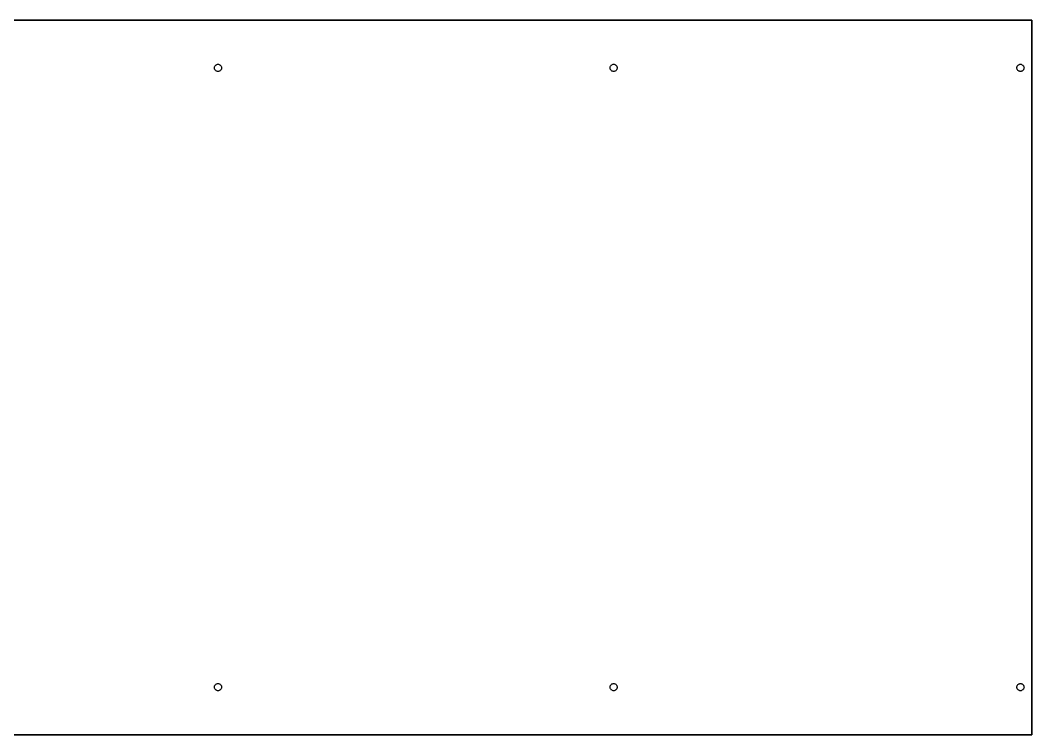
# Model space of a CAD drawing. Header units: metres. Extents: x 0 to 978, y 848 to 2000.
# Drawn here: x 489.2 to 978.5, y 1654.4 to 2000 of the extents above; entities that cross this region are included whole.
import ezdxf

# ---------------------------------------------------------------- set-up
doc = ezdxf.new("R2010")
doc.units = ezdxf.units.M

msp = doc.modelspace()

# ---------------------------------------------------------------- linework, layer by layer
for p, q in [((978.48, 2000), (0, 2000)), ((978.48, 2000), (0, 2000)), ((0, 2000), (978.48, 2000)), ((0, 2000), (978.48, 2000)), ((978.48, 2000), (0, 2000)), ((0, 2000), (978.48, 2000)), ((978.48, 1654.4), (978.48, 2000)), ((978.48, 1654.4), (978.48, 2000)), ((978.48, 2000), (978.48, 2000)), ((978.48, 2000), (978.48, 1654.4)), ((978.48, 2000), (978.48, 2000)), ((978.48, 2000), (978.48, 1654.4)), ((978.48, 1654.4), (978.48, 2000)), ((978.48, 2000), (978.48, 1654.4)), ((0, 1654.4), (978.48, 1654.4)), ((0, 1654.4), (978.48, 1654.4)), ((978.48, 1654.4), (0, 1654.4)), ((978.48, 1654.4), (0, 1654.4)), ((0, 1654.4), (978.48, 1654.4)), ((978.48, 1654.4), (0, 1654.4)), ((978.48, 1654.4), (978.48, 1654.4)), ((978.48, 1654.4), (978.48, 1654.4))]:
    msp.add_line(p, q)
for points in [[(583.17, 1976.96), (583.2, 1977.24), (583.26, 1977.51), (583.37, 1977.75), (583.51, 1977.98), (583.68, 1978.18), (583.88, 1978.35), (584.11, 1978.5), (584.36, 1978.6), (584.62, 1978.67), (584.9, 1978.69)], [(584.9, 1975.23), (584.62, 1975.25), (584.36, 1975.32), (584.11, 1975.42), (583.88, 1975.57), (583.68, 1975.74), (583.51, 1975.94), (583.37, 1976.17), (583.26, 1976.41), (583.2, 1976.68), (583.17, 1976.96)], [(584.9, 1978.69), (585.18, 1978.67), (585.45, 1978.6), (585.69, 1978.5), (585.92, 1978.35), (586.12, 1978.18), (586.29, 1977.98), (586.43, 1977.75), (586.54, 1977.51), (586.6, 1977.24), (586.63, 1976.96)], [(586.63, 1976.96), (586.6, 1976.68), (586.54, 1976.41), (586.43, 1976.17), (586.29, 1975.94), (586.12, 1975.74), (585.92, 1975.57), (585.69, 1975.42), (585.45, 1975.32), (585.18, 1975.25), (584.9, 1975.23)], [(774.5, 1976.96), (774.52, 1977.24), (774.58, 1977.51), (774.69, 1977.75), (774.83, 1977.98), (775, 1978.18), (775.2, 1978.35), (775.43, 1978.5), (775.68, 1978.6), (775.94, 1978.67), (776.22, 1978.69)], [(776.22, 1975.23), (775.94, 1975.25), (775.68, 1975.32), (775.43, 1975.42), (775.2, 1975.57), (775, 1975.74), (774.83, 1975.94), (774.69, 1976.17), (774.58, 1976.41), (774.52, 1976.68), (774.5, 1976.96)], [(776.22, 1978.69), (776.5, 1978.67), (776.77, 1978.6), (777.02, 1978.5), (777.24, 1978.35), (777.44, 1978.18), (777.62, 1977.98), (777.76, 1977.75), (777.86, 1977.51), (777.93, 1977.24), (777.95, 1976.96)], [(777.95, 1976.96), (777.93, 1976.68), (777.86, 1976.41), (777.76, 1976.17), (777.62, 1975.94), (777.44, 1975.74), (777.24, 1975.57), (777.02, 1975.42), (776.77, 1975.32), (776.5, 1975.25), (776.22, 1975.23)], [(971.29, 1976.96), (971.31, 1977.24), (971.37, 1977.51), (971.48, 1977.75), (971.62, 1977.98), (971.79, 1978.18), (971.99, 1978.35), (972.22, 1978.5), (972.47, 1978.6), (972.73, 1978.67), (973.01, 1978.69)], [(973.01, 1975.23), (972.73, 1975.25), (972.47, 1975.32), (972.22, 1975.42), (971.99, 1975.57), (971.79, 1975.74), (971.62, 1975.94), (971.48, 1976.17), (971.37, 1976.41), (971.31, 1976.68), (971.29, 1976.96)], [(973.01, 1978.69), (973.29, 1978.67), (973.56, 1978.6), (973.81, 1978.5), (974.03, 1978.35), (974.23, 1978.18), (974.41, 1977.98), (974.55, 1977.75), (974.65, 1977.51), (974.72, 1977.24), (974.74, 1976.96)], [(974.74, 1976.96), (974.72, 1976.68), (974.65, 1976.41), (974.55, 1976.17), (974.41, 1975.94), (974.23, 1975.74), (974.03, 1975.57), (973.81, 1975.42), (973.56, 1975.32), (973.29, 1975.25), (973.01, 1975.23)], [(583.17, 1677.44), (583.2, 1677.72), (583.26, 1677.99), (583.37, 1678.23), (583.51, 1678.46), (583.68, 1678.66), (583.88, 1678.83), (584.11, 1678.98), (584.36, 1679.08), (584.62, 1679.15), (584.9, 1679.17)], [(584.9, 1679.17), (585.18, 1679.15), (585.45, 1679.08), (585.69, 1678.98), (585.92, 1678.83), (586.12, 1678.66), (586.29, 1678.46), (586.43, 1678.23), (586.54, 1677.99), (586.6, 1677.72), (586.63, 1677.44)], [(774.5, 1677.44), (774.52, 1677.72), (774.58, 1677.99), (774.69, 1678.23), (774.83, 1678.46), (775, 1678.66), (775.2, 1678.83), (775.43, 1678.98), (775.68, 1679.08), (775.94, 1679.15), (776.22, 1679.17)], [(776.22, 1679.17), (776.5, 1679.15), (776.77, 1679.08), (777.02, 1678.98), (777.24, 1678.83), (777.44, 1678.66), (777.62, 1678.46), (777.76, 1678.23), (777.86, 1677.99), (777.93, 1677.72), (777.95, 1677.44)], [(971.29, 1677.44), (971.31, 1677.72), (971.37, 1677.99), (971.48, 1678.23), (971.62, 1678.46), (971.79, 1678.66), (971.99, 1678.83), (972.22, 1678.98), (972.47, 1679.08), (972.73, 1679.15), (973.01, 1679.17)], [(973.01, 1679.17), (973.29, 1679.15), (973.56, 1679.08), (973.81, 1678.98), (974.03, 1678.83), (974.23, 1678.66), (974.41, 1678.46), (974.55, 1678.23), (974.65, 1677.99), (974.72, 1677.72), (974.74, 1677.44)], [(584.9, 1675.71), (584.62, 1675.73), (584.36, 1675.8), (584.11, 1675.9), (583.88, 1676.05), (583.68, 1676.22), (583.51, 1676.42), (583.37, 1676.65), (583.26, 1676.89), (583.2, 1677.16), (583.17, 1677.44)], [(586.63, 1677.44), (586.6, 1677.16), (586.54, 1676.89), (586.43, 1676.65), (586.29, 1676.42), (586.12, 1676.22), (585.92, 1676.05), (585.69, 1675.9), (585.45, 1675.8), (585.18, 1675.73), (584.9, 1675.71)], [(776.22, 1675.71), (775.94, 1675.73), (775.68, 1675.8), (775.43, 1675.9), (775.2, 1676.05), (775, 1676.22), (774.83, 1676.42), (774.69, 1676.65), (774.58, 1676.89), (774.52, 1677.16), (774.5, 1677.44)], [(777.95, 1677.44), (777.93, 1677.16), (777.86, 1676.89), (777.76, 1676.65), (777.62, 1676.42), (777.44, 1676.22), (777.24, 1676.05), (777.02, 1675.9), (776.77, 1675.8), (776.5, 1675.73), (776.22, 1675.71)], [(973.01, 1675.71), (972.73, 1675.73), (972.47, 1675.8), (972.22, 1675.9), (971.99, 1676.05), (971.79, 1676.22), (971.62, 1676.42), (971.48, 1676.65), (971.37, 1676.89), (971.31, 1677.16), (971.29, 1677.44)], [(974.74, 1677.44), (974.72, 1677.16), (974.65, 1676.89), (974.55, 1676.65), (974.41, 1676.42), (974.23, 1676.22), (974.03, 1676.05), (973.81, 1675.9), (973.56, 1675.8), (973.29, 1675.73), (973.01, 1675.71)]]:
    msp.add_lwpolyline(points)

doc.saveas('drawing.dxf')
